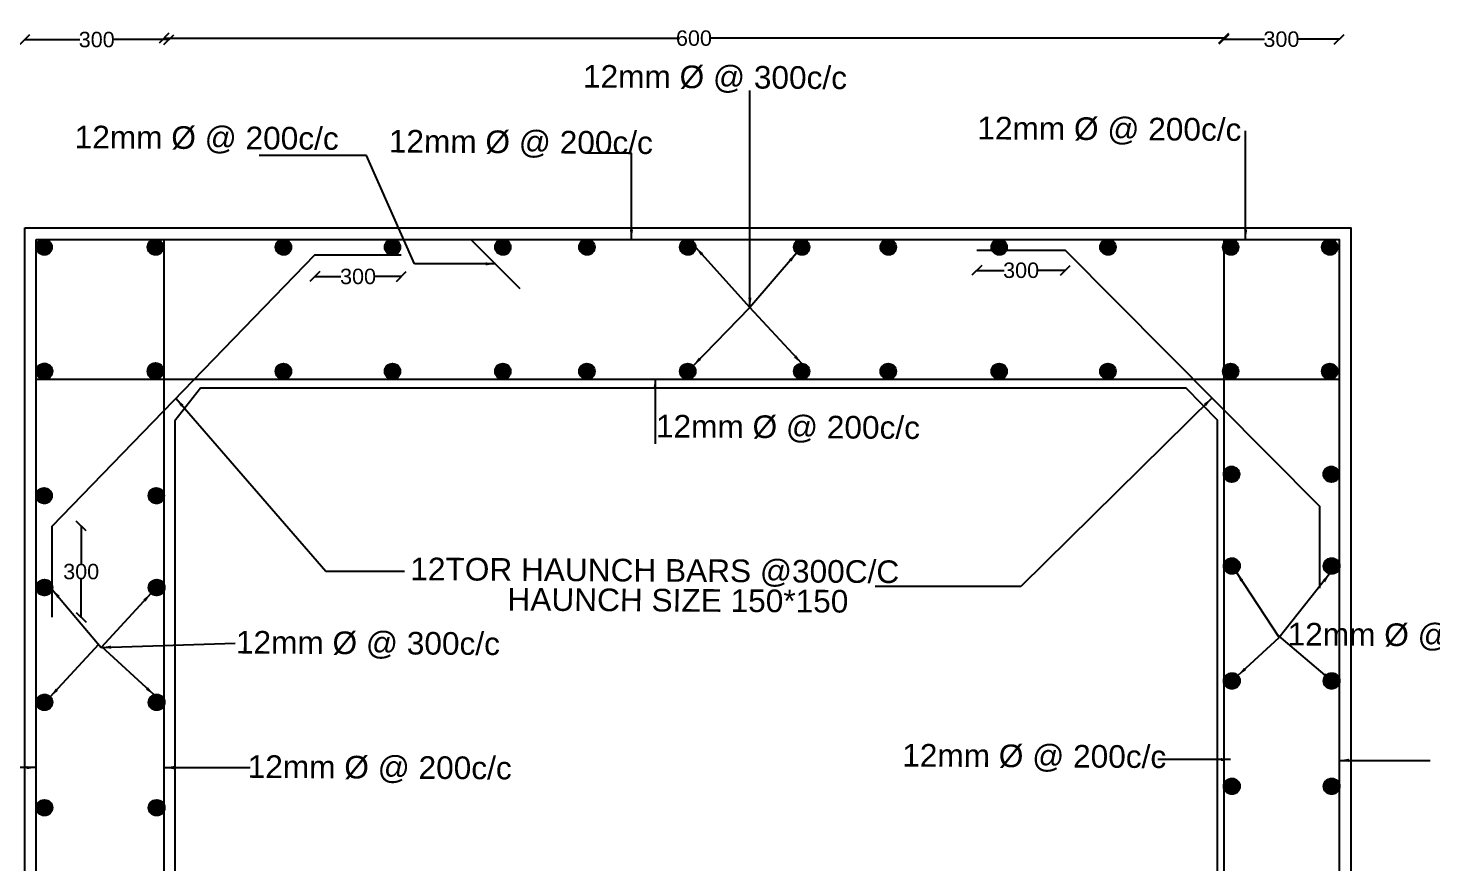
# Model space of a CAD drawing. Header units: millimetres. Extents: x 5124 to 6568637, y 2311 to 91879094.
# Drawn here: x 3593961 to 3607606, y 45939015 to 45947127 of the extents above; entities that cross this region are included whole.
import ezdxf

# ---------------------------------------------------------------- set-up
doc = ezdxf.new("R2010")
doc.units = ezdxf.units.MM
doc.header["$MEASUREMENT"] = 0
doc.layers.add('DRAWING', color=7, linetype='Continuous')
doc.styles.get("Standard").update_dxf_attribs({"font": 'arial.ttf', "height": 150})
doc.dimstyles.get("Standard").update_dxf_attribs({"dimtxt": 200, "dimasz": 110, "dimexe": 0.18, "dimexo": 0.0625, "dimgap": 0.09, "dimtad": 0, "dimtih": 1, "dimtoh": 1, "dimdec": 0, "dimzin": 0, "dimdsep": 46, "dimtxsty": 'Standard', "dimblk": 'OBLIQUE', "dimcen": 0.09, "dimse1": 1, "dimse2": 1, "dimadec": 0, "dimazin": 0, "dimtfac": 1, "dimtdec": 0, "dimtofl": 0, "dimtmove": 0, "dimatfit": 3, "dimfxl": 1, "dimtolj": 1, "dimtzin": 0, "dimarcsym": 0})

# ---------------------------------------------------------------- blocks, each defined once
blk = doc.blocks.new('_Oblique')
at = {"color": 0, "linetype": 'ByBlock', "lineweight": -2}
blk.add_line((-0.5, -0.5), (0.5, 0.5), dxfattribs=at)
blk = doc.blocks.new('*D75')
at = {"layer": 'Defpoints', "color": 0}
for p in [(3595329, 45947015), (3593928, 45945187), (3595329, 45945187)]:
    blk.add_point(p, dxfattribs=at)
at = {"layer": 'DRAWING', "color": 0, "lineweight": -2}
for p, q in [((3593928, 45947015), (3594463, 45947015)), ((3595329, 45947015), (3594794, 45947015))]:
    blk.add_line(p, q, dxfattribs=at)
at = {"layer": 'DRAWING', "color": 0, "lineweight": -2, "xscale": 95, "yscale": 95, "zscale": 95, "rotation": 180}
blk.add_blockref('_Oblique', (3593928, 45947015), dxfattribs=at)
at = {"layer": 'DRAWING', "color": 0, "lineweight": -2, "xscale": 95, "yscale": 95, "zscale": 95}
blk.add_blockref('_Oblique', (3595329, 45947015), dxfattribs=at)
at = {"layer": 'DRAWING', "color": 0, "insert": (3594628, 45947015), "char_height": 150, "attachment_point": 5}
blk.add_mtext('\\A1;300', dxfattribs=at)
blk = doc.blocks.new('*D76')
at = {"layer": 'Defpoints', "color": 0}
for p in [(3605583, 45947029), (3595283, 45945074), (3605583, 45945074)]:
    blk.add_point(p, dxfattribs=at)
at = {"layer": 'DRAWING', "color": 0, "lineweight": -2}
for p, q in [((3595283, 45947029), (3600267, 45947029)), ((3605583, 45947029), (3600599, 45947029))]:
    blk.add_line(p, q, dxfattribs=at)
at = {"layer": 'DRAWING', "color": 0, "lineweight": -2, "xscale": 95, "yscale": 95, "zscale": 95, "rotation": 180}
blk.add_blockref('_Oblique', (3595283, 45947029), dxfattribs=at)
at = {"layer": 'DRAWING', "color": 0, "lineweight": -2, "xscale": 95, "yscale": 95, "zscale": 95}
blk.add_blockref('_Oblique', (3605583, 45947029), dxfattribs=at)
at = {"layer": 'DRAWING', "color": 0, "insert": (3600433, 45947029), "char_height": 150, "attachment_point": 5}
blk.add_mtext('\\A1;600', dxfattribs=at)
blk = doc.blocks.new('*D77')
at = {"layer": 'Defpoints', "color": 0}
for p in [(3606704, 45947019), (3605583, 45945074), (3606704, 45945074)]:
    blk.add_point(p, dxfattribs=at)
at = {"layer": 'DRAWING', "color": 0, "lineweight": -2}
for p, q in [((3605583, 45947019), (3605978, 45947019)), ((3606704, 45947019), (3606309, 45947019))]:
    blk.add_line(p, q, dxfattribs=at)
at = {"layer": 'DRAWING', "color": 0, "lineweight": -2, "xscale": 95, "yscale": 95, "zscale": 95, "rotation": 180}
blk.add_blockref('_Oblique', (3605583, 45947019), dxfattribs=at)
at = {"layer": 'DRAWING', "color": 0, "lineweight": -2, "xscale": 95, "yscale": 95, "zscale": 95}
blk.add_blockref('_Oblique', (3606704, 45947019), dxfattribs=at)
at = {"layer": 'DRAWING', "color": 0, "insert": (3606143, 45947019), "char_height": 150, "attachment_point": 5}
blk.add_mtext('\\A1;300', dxfattribs=at)
blk = doc.blocks.new('*D78')
at = {"layer": 'Defpoints', "color": 0}
for p in [(3603183, 45944970), (3604042, 45944970), (3603183, 45944773)]:
    blk.add_point(p, dxfattribs=at)
at = {"layer": 'DRAWING', "color": 0, "lineweight": -2}
for p, q in [((3603183, 45944773), (3603447, 45944773)), ((3604042, 45944773), (3603778, 45944773))]:
    blk.add_line(p, q, dxfattribs=at)
at = {"layer": 'DRAWING', "color": 0, "lineweight": -2, "xscale": 95, "yscale": 95, "zscale": 95, "rotation": 180}
blk.add_blockref('_Oblique', (3603183, 45944773), dxfattribs=at)
at = {"layer": 'DRAWING', "color": 0, "lineweight": -2, "xscale": 95, "yscale": 95, "zscale": 95}
blk.add_blockref('_Oblique', (3604042, 45944773), dxfattribs=at)
at = {"layer": 'DRAWING', "color": 0, "insert": (3603613, 45944773), "char_height": 150, "attachment_point": 5}
blk.add_mtext('\\A1;300', dxfattribs=at)
blk = doc.blocks.new('*D79')
at = {"layer": 'Defpoints', "color": 0}
for p in [(3596748, 45944924), (3597588, 45944924), (3597588, 45944713)]:
    blk.add_point(p, dxfattribs=at)
at = {"layer": 'DRAWING', "color": 0, "lineweight": -2}
for p, q in [((3596748, 45944713), (3597002, 45944713)), ((3597588, 45944713), (3597333, 45944713))]:
    blk.add_line(p, q, dxfattribs=at)
at = {"layer": 'DRAWING', "color": 0, "lineweight": -2, "xscale": 95, "yscale": 95, "zscale": 95, "rotation": 180}
blk.add_blockref('_Oblique', (3596748, 45944713), dxfattribs=at)
at = {"layer": 'DRAWING', "color": 0, "lineweight": -2, "xscale": 95, "yscale": 95, "zscale": 95}
blk.add_blockref('_Oblique', (3597588, 45944713), dxfattribs=at)
at = {"layer": 'DRAWING', "color": 0, "insert": (3597168, 45944713), "char_height": 150, "attachment_point": 5}
blk.add_mtext('\\A1;300', dxfattribs=at)
blk = doc.blocks.new('*D80')
at = {"layer": 'Defpoints', "color": 0}
for p in [(3594195, 45942289), (3594195, 45941402), (3594477, 45941402)]:
    blk.add_point(p, dxfattribs=at)
at = {"layer": 'DRAWING', "color": 0, "lineweight": -2}
for p, q in [((3594477, 45942289), (3594477, 45941922)), ((3594477, 45941402), (3594477, 45941768))]:
    blk.add_line(p, q, dxfattribs=at)
at = {"layer": 'DRAWING', "color": 0, "lineweight": -2, "xscale": 95, "yscale": 95, "zscale": 95}
for p, rotation in [((3594477, 45942289), 90), ((3594477, 45941402), 270)]:
    blk.add_blockref('_Oblique', p, dxfattribs=dict(at, rotation=rotation))
at = {"layer": 'DRAWING', "color": 0, "insert": (3594477, 45941845), "char_height": 150, "attachment_point": 5}
blk.add_mtext('\\A1;300', dxfattribs=at)
blk = doc.blocks.new('*D89')
at = {"layer": 'Defpoints', "color": 0}
for p in [(3593084, 45943716), (3594041, 45943716), (3594041, 45936303)]:
    blk.add_point(p, dxfattribs=at)
at = {"layer": 'DRAWING', "color": 0, "lineweight": -2}
for p, q in [((3593084, 45943716), (3593084, 45939183)), ((3593084, 45936303), (3593084, 45939029))]:
    blk.add_line(p, q, dxfattribs=at)
at = {"layer": 'DRAWING', "color": 0, "lineweight": -2, "xscale": 95, "yscale": 95, "zscale": 95}
for p, rotation in [((3593084, 45943716), 90), ((3593084, 45936303), 270)]:
    blk.add_blockref('_Oblique', p, dxfattribs=dict(at, rotation=rotation))
at = {"layer": 'DRAWING', "color": 0, "insert": (3593084, 45939106), "char_height": 150, "attachment_point": 5}
blk.add_mtext('\\A1;1200', dxfattribs=at)
blk = doc.blocks.new('*D90')
at = {"layer": 'Defpoints', "color": 0}
for p in [(3593072, 45945187), (3593928, 45945187), (3594041, 45943716)]:
    blk.add_point(p, dxfattribs=at)
at = {"layer": 'DRAWING', "color": 0, "lineweight": -2}
for p, q in [((3593072, 45945187), (3593072, 45944528)), ((3593072, 45943716), (3593072, 45944375))]:
    blk.add_line(p, q, dxfattribs=at)
at = {"layer": 'DRAWING', "color": 0, "lineweight": -2, "xscale": 95, "yscale": 95, "zscale": 95}
for p, rotation in [((3593072, 45945187), 90), ((3593072, 45943716), 270)]:
    blk.add_blockref('_Oblique', p, dxfattribs=dict(at, rotation=rotation))
at = {"layer": 'DRAWING', "color": 0, "insert": (3593072, 45944451), "char_height": 150, "attachment_point": 5}
blk.add_mtext('\\A1;300', dxfattribs=at)

msp = doc.modelspace()

# ---------------------------------------------------------------- hatches: boundary and pattern name
at = {"layer": 'DRAWING'}
h = msp.add_hatch(dxfattribs=at)
h.set_pattern_fill('ANSI31', color=256, style=0)
h.set_pattern_definition([(45, (0, 0), (-0.08838834764832, 0.08838834764832), [])])
h.paths.add_polyline_path([(3594192.3, 45944998.5, 0.9586945), (3594041.1, 45945004.8), (3594041.1, 45944992.1, 0.9586945)])
h = msp.add_hatch(dxfattribs=at)
h.set_pattern_fill('ANSI31', color=256, style=0)
h.set_pattern_definition([(45, (1081.58007, 0), (-0.08838834764832, 0.08838834764832), [])])
h.paths.add_polyline_path([(3595273.9, 45944998.5, 0.9586945), (3595122.6, 45945004.8), (3595122.6, 45944992.1, 0.9586945)])
h = msp.add_hatch(dxfattribs=at)
h.set_pattern_fill('ANSI31', color=256, style=0)
h.set_pattern_definition([(45, (2326.16138, 0), (-0.08838834764832, 0.08838834764832), [])])
h.paths.add_polyline_path([(3596518.4, 45944998.5, 0.9586945), (3596367.2, 45945004.8), (3596367.2, 45944992.1, 0.9586945)])
h = msp.add_hatch(dxfattribs=at)
h.set_pattern_fill('ANSI31', color=256, style=0)
h.set_pattern_definition([(45, (3386.6029, 0), (-0.08838834764832, 0.08838834764832), [])])
h.paths.add_polyline_path([(3597578.9, 45944998.5, 0.9586945), (3597427.7, 45945004.8), (3597427.7, 45944992.1, 0.9586945)])
h = msp.add_hatch(dxfattribs=at)
h.set_pattern_fill('ANSI31', color=256, style=0)
h.set_pattern_definition([(45, (4459.00494, 0), (-0.08838834764832, 0.08838834764832), [])])
h.paths.add_polyline_path([(3598651.3, 45944998.5, 0.9586945), (3598500.1, 45945004.8), (3598500.1, 45944992.1, 0.9586945)])
h = msp.add_hatch(dxfattribs=at)
h.set_pattern_fill('ANSI31', color=256, style=0)
h.set_pattern_definition([(45, (5276.25978, 0), (-0.08838834764832, 0.08838834764832), [])])
h.paths.add_polyline_path([(3599468.5, 45944998.5, 0.9586945), (3599317.3, 45945004.8), (3599317.3, 45944992.1, 0.9586945)])
h = msp.add_hatch(dxfattribs=at)
h.set_pattern_fill('ANSI31', color=256, style=0)
h.set_pattern_definition([(45, (6255.88055, 0), (-0.08838834764832, 0.08838834764832), [])])
h.paths.add_polyline_path([(3600448.2, 45944998.5, 0.9586945), (3600296.9, 45945004.8), (3600296.9, 45944992.1, 0.9586945)])
h = msp.add_hatch(dxfattribs=at)
h.set_pattern_fill('ANSI31', color=256, style=0)
h.set_pattern_definition([(45, (7363.6117, 0), (-0.08838834764832, 0.08838834764832), [])])
h.paths.add_polyline_path([(3601555.9, 45944998.5, 0.9586945), (3601404.7, 45945004.8), (3601404.7, 45944992.1, 0.9586945)])
h = msp.add_hatch(dxfattribs=at)
h.set_pattern_fill('ANSI31', color=256, style=0)
h.set_pattern_definition([(45, (8205.58494, 0), (-0.08838834764832, 0.08838834764832), [])])
h.paths.add_polyline_path([(3602397.9, 45944998.5, 0.9586945), (3602246.6, 45945004.8), (3602246.6, 45944992.1, 0.9586945)])
h = msp.add_hatch(dxfattribs=at)
h.set_pattern_fill('ANSI31', color=256, style=0)
h.set_pattern_definition([(45, (9283.56333, 0), (-0.08838834764832, 0.08838834764832), [])])
h.paths.add_polyline_path([(3603475.8, 45944998.5, 0.9586945), (3603324.6, 45945004.8), (3603324.6, 45944992.1, 0.9586945)])
h = msp.add_hatch(dxfattribs=at)
h.set_pattern_fill('ANSI31', color=256, style=0)
h.set_pattern_definition([(45, (10340.39325, 0), (-0.08838834764832, 0.08838834764832), [])])
h.paths.add_polyline_path([(3604532.7, 45944998.5, 0.9586945), (3604381.5, 45945004.8), (3604381.5, 45944992.1, 0.9586945)])
h = msp.add_hatch(dxfattribs=at)
h.set_pattern_fill('ANSI31', color=256, style=0)
h.set_pattern_definition([(45, (11533.19258, 0), (-0.08838834764832, 0.08838834764832), [])])
h.paths.add_polyline_path([(3605725.5, 45944998.5, 0.9586945), (3605574.3, 45945004.8), (3605574.3, 45944992.1, 0.9586945)])
h = msp.add_hatch(dxfattribs=at)
h.set_pattern_fill('ANSI31', color=256, style=0)
h.set_pattern_definition([(45, (12496.36047, 0), (-0.08838834764832, 0.08838834764832), [])])
h.paths.add_polyline_path([(3606688.6, 45944998.5, 0.9586945), (3606537.4, 45945004.8), (3606537.4, 45944992.1, 0.9586945)])
h = msp.add_hatch(dxfattribs=at)
h.set_pattern_fill('ANSI31', color=256, style=0)
h.set_pattern_definition([(45, (5.23289, -1205.22814), (-0.08838834764832, 0.08838834764832), [])])
h.paths.add_polyline_path([(3594197.5, 45943793.2, 0.9586945), (3594046.3, 45943799.6), (3594046.3, 45943786.8, 0.9586945)])
h = msp.add_hatch(dxfattribs=at)
h.set_pattern_fill('ANSI31', color=256, style=0)
h.set_pattern_definition([(45, (1083.58652, -1200.78632), (-0.08838834764832, 0.08838834764832), [])])
h.paths.add_polyline_path([(3595275.9, 45943797.7, 0.9586945), (3595124.7, 45943804.1), (3595124.7, 45943791.3, 0.9586945)])
h = msp.add_hatch(dxfattribs=at)
h.set_pattern_fill('ANSI31', color=256, style=0)
h.set_pattern_definition([(45, (0, -1206.96973), (-0.08838834764832, 0.08838834764832), [])])
h.paths.add_polyline_path([(3594192.3, 45943791.5, 0.9586945), (3594041.1, 45943797.9), (3594041.1, 45943785.1, 0.9586945)])
h = msp.add_hatch(dxfattribs=at)
h.set_pattern_fill('ANSI31', color=256, style=0)
h.set_pattern_definition([(45, (1081.58007, -1206.96973), (-0.08838834764832, 0.08838834764832), [])])
h.paths.add_polyline_path([(3595273.9, 45943791.5, 0.9586945), (3595122.6, 45943797.9), (3595122.6, 45943785.1, 0.9586945)])
h = msp.add_hatch(dxfattribs=at)
h.set_pattern_fill('ANSI31', color=256, style=0)
h.set_pattern_definition([(45, (2326.16138, -1206.96973), (-0.08838834764832, 0.08838834764832), [])])
h.paths.add_polyline_path([(3596518.4, 45943791.5, 0.9586945), (3596367.2, 45943797.9), (3596367.2, 45943785.1, 0.9586945)])
h = msp.add_hatch(dxfattribs=at)
h.set_pattern_fill('ANSI31', color=256, style=0)
h.set_pattern_definition([(45, (3386.6029, -1206.96973), (-0.08838834764832, 0.08838834764832), [])])
h.paths.add_polyline_path([(3597578.9, 45943791.5, 0.9586945), (3597427.7, 45943797.9), (3597427.7, 45943785.1, 0.9586945)])
h = msp.add_hatch(dxfattribs=at)
h.set_pattern_fill('ANSI31', color=256, style=0)
h.set_pattern_definition([(45, (4459.00494, -1206.96973), (-0.08838834764832, 0.08838834764832), [])])
h.paths.add_polyline_path([(3598651.3, 45943791.5, 0.9586945), (3598500.1, 45943797.9), (3598500.1, 45943785.1, 0.9586945)])
h = msp.add_hatch(dxfattribs=at)
h.set_pattern_fill('ANSI31', color=256, style=0)
h.set_pattern_definition([(45, (5276.25978, -1206.96973), (-0.08838834764832, 0.08838834764832), [])])
h.paths.add_polyline_path([(3599468.5, 45943791.5, 0.9586945), (3599317.3, 45943797.9), (3599317.3, 45943785.1, 0.9586945)])
h = msp.add_hatch(dxfattribs=at)
h.set_pattern_fill('ANSI31', color=256, style=0)
h.set_pattern_definition([(45, (6255.88055, -1206.96973), (-0.08838834764832, 0.08838834764832), [])])
h.paths.add_polyline_path([(3600448.2, 45943791.5, 0.9586945), (3600296.9, 45943797.9), (3600296.9, 45943785.1, 0.9586945)])
h = msp.add_hatch(dxfattribs=at)
h.set_pattern_fill('ANSI31', color=256, style=0)
h.set_pattern_definition([(45, (7363.6117, -1206.96973), (-0.08838834764832, 0.08838834764832), [])])
h.paths.add_polyline_path([(3601555.9, 45943791.5, 0.9586945), (3601404.7, 45943797.9), (3601404.7, 45943785.1, 0.9586945)])
h = msp.add_hatch(dxfattribs=at)
h.set_pattern_fill('ANSI31', color=256, style=0)
h.set_pattern_definition([(45, (8205.58494, -1206.96973), (-0.08838834764832, 0.08838834764832), [])])
h.paths.add_polyline_path([(3602397.9, 45943791.5, 0.9586945), (3602246.6, 45943797.9), (3602246.6, 45943785.1, 0.9586945)])
h = msp.add_hatch(dxfattribs=at)
h.set_pattern_fill('ANSI31', color=256, style=0)
h.set_pattern_definition([(45, (9283.56333, -1206.96973), (-0.08838834764832, 0.08838834764832), [])])
h.paths.add_polyline_path([(3603475.8, 45943791.5, 0.9586945), (3603324.6, 45943797.9), (3603324.6, 45943785.1, 0.9586945)])
h = msp.add_hatch(dxfattribs=at)
h.set_pattern_fill('ANSI31', color=256, style=0)
h.set_pattern_definition([(45, (10340.39325, -1206.96973), (-0.08838834764832, 0.08838834764832), [])])
h.paths.add_polyline_path([(3604532.7, 45943791.5, 0.9586945), (3604381.5, 45943797.9), (3604381.5, 45943785.1, 0.9586945)])
h = msp.add_hatch(dxfattribs=at)
h.set_pattern_fill('ANSI31', color=256, style=0)
h.set_pattern_definition([(45, (11533.19258, -1206.96973), (-0.08838834764832, 0.08838834764832), [])])
h.paths.add_polyline_path([(3605725.5, 45943791.5, 0.9586945), (3605574.3, 45943797.9), (3605574.3, 45943785.1, 0.9586945)])
h = msp.add_hatch(dxfattribs=at)
h.set_pattern_fill('ANSI31', color=256, style=0)
h.set_pattern_definition([(45, (12496.36047, -1206.96973), (-0.08838834764832, 0.08838834764832), [])])
h.paths.add_polyline_path([(3606688.6, 45943791.5, 0.9586945), (3606537.4, 45943797.9), (3606537.4, 45943785.1, 0.9586945)])
h = msp.add_hatch(dxfattribs=at)
h.set_pattern_fill('ANSI31', color=256, style=0)
h.set_pattern_definition([(45, (11542.02219, -2206.53958), (-0.08838834764832, 0.08838834764832), [])])
h.paths.add_polyline_path([(3605734.3, 45942791.9, 0.9586945), (3605583.1, 45942798.3), (3605583.1, 45942785.5, 0.9586945)])
h = msp.add_hatch(dxfattribs=at)
h.set_pattern_fill('ANSI31', color=256, style=0)
h.set_pattern_definition([(45, (12511.49088, -2206.53958), (-0.08838834764832, 0.08838834764832), [])])
h.paths.add_polyline_path([(3606703.8, 45942791.9, 0.9586945), (3606552.6, 45942798.3), (3606552.6, 45942785.5, 0.9586945)])
h = msp.add_hatch(dxfattribs=at)
h.set_pattern_fill('ANSI31', color=256, style=0)
h.set_pattern_definition([(45, (0, -2415.0266), (-0.08838834764832, 0.08838834764832), [])])
h.paths.add_polyline_path([(3594192.3, 45942583.4, 0.9586945), (3594041.1, 45942589.8), (3594041.1, 45942577, 0.9586945)])
h = msp.add_hatch(dxfattribs=at)
h.set_pattern_fill('ANSI31', color=256, style=0)
h.set_pattern_definition([(45, (1090.65293, -2415.0266), (-0.08838834764832, 0.08838834764832), [])])
h.paths.add_polyline_path([(3595282.9, 45942583.4, 0.9586945), (3595131.7, 45942589.8), (3595131.7, 45942577, 0.9586945)])
h = msp.add_hatch(dxfattribs=at)
h.set_pattern_fill('ANSI31', color=256, style=0)
h.set_pattern_definition([(45, (11542.29143, -3099.80567), (-0.08838834764832, 0.08838834764832), [])])
h.paths.add_polyline_path([(3605734.6, 45941898.7, 0.9586945), (3605583.4, 45941905), (3605583.4, 45941892.3, 0.9586945)])
h = msp.add_hatch(dxfattribs=at)
h.set_pattern_fill('ANSI31', color=256, style=0)
h.set_pattern_definition([(45, (11547.52431, -3098.06407), (-0.08838834764832, 0.08838834764832), [])])
h.paths.add_polyline_path([(3605739.8, 45941900.4, 0.9586945), (3605588.6, 45941906.8), (3605588.6, 45941894, 0.9586945)])
h = msp.add_hatch(dxfattribs=at)
h.set_pattern_fill('ANSI31', color=256, style=0)
h.set_pattern_definition([(45, (12511.76012, -3099.80567), (-0.08838834764832, 0.08838834764832), [])])
h.paths.add_polyline_path([(3606704, 45941898.7, 0.9586945), (3606552.8, 45941905), (3606552.8, 45941892.3, 0.9586945)])
h = msp.add_hatch(dxfattribs=at)
h.set_pattern_fill('ANSI31', color=256, style=0)
h.set_pattern_definition([(45, (12516.99301, -3098.06407), (-0.08838834764832, 0.08838834764832), [])])
h.paths.add_polyline_path([(3606709.3, 45941900.4, 0.9586945), (3606558.1, 45941906.8), (3606558.1, 45941894, 0.9586945)])
h = msp.add_hatch(dxfattribs=at)
h.set_pattern_fill('ANSI31', color=256, style=0)
h.set_pattern_definition([(45, (0.26924, -3308.29269), (-0.08838834764832, 0.08838834764832), [])])
h.paths.add_polyline_path([(3594192.6, 45941690.2, 0.9586945), (3594041.3, 45941696.5), (3594041.3, 45941683.8, 0.9586945)])
h = msp.add_hatch(dxfattribs=at)
h.set_pattern_fill('ANSI31', color=256, style=0)
h.set_pattern_definition([(45, (5.50213, -3306.5511), (-0.08838834764832, 0.08838834764832), [])])
h.paths.add_polyline_path([(3594197.8, 45941691.9, 0.9586945), (3594046.6, 45941698.3), (3594046.6, 45941685.5, 0.9586945)])
h = msp.add_hatch(dxfattribs=at)
h.set_pattern_fill('ANSI31', color=256, style=0)
h.set_pattern_definition([(45, (1090.92217, -3308.29269), (-0.08838834764832, 0.08838834764832), [])])
h.paths.add_polyline_path([(3595283.2, 45941690.2, 0.9586945), (3595132, 45941696.5), (3595132, 45941683.8, 0.9586945)])
h = msp.add_hatch(dxfattribs=at)
h.set_pattern_fill('ANSI31', color=256, style=0)
h.set_pattern_definition([(45, (1096.15505, -3306.5511), (-0.08838834764832, 0.08838834764832), [])])
h.paths.add_polyline_path([(3595288.4, 45941691.9, 0.9586945), (3595137.2, 45941698.3), (3595137.2, 45941685.5, 0.9586945)])
h = msp.add_hatch(dxfattribs=at)
h.set_pattern_fill('ANSI31', color=256, style=0)
h.set_pattern_definition([(45, (11542.29143, -4216.14284), (-0.08838834764832, 0.08838834764832), [])])
h.paths.add_polyline_path([(3605734.6, 45940782.3, 0.9586945), (3605583.4, 45940788.7), (3605583.4, 45940775.9, 0.9586945)])
h = msp.add_hatch(dxfattribs=at)
h.set_pattern_fill('ANSI31', color=256, style=0)
h.set_pattern_definition([(45, (11547.52431, -4214.40125), (-0.08838834764832, 0.08838834764832), [])])
h.paths.add_polyline_path([(3605739.8, 45940784.1, 0.9586945), (3605588.6, 45940790.4), (3605588.6, 45940777.7, 0.9586945)])
h = msp.add_hatch(dxfattribs=at)
h.set_pattern_fill('ANSI31', color=256, style=0)
h.set_pattern_definition([(45, (12511.76012, -4216.14284), (-0.08838834764832, 0.08838834764832), [])])
h.paths.add_polyline_path([(3606704, 45940782.3, 0.9586945), (3606552.8, 45940788.7), (3606552.8, 45940775.9, 0.9586945)])
h = msp.add_hatch(dxfattribs=at)
h.set_pattern_fill('ANSI31', color=256, style=0)
h.set_pattern_definition([(45, (12516.99301, -4214.40125), (-0.08838834764832, 0.08838834764832), [])])
h.paths.add_polyline_path([(3606709.3, 45940784.1, 0.9586945), (3606558.1, 45940790.4), (3606558.1, 45940777.7, 0.9586945)])
h = msp.add_hatch(dxfattribs=at)
h.set_pattern_fill('ANSI31', color=256, style=0)
h.set_pattern_definition([(45, (0.26924, -4424.62987), (-0.08838834764832, 0.08838834764832), [])])
h.paths.add_polyline_path([(3594192.6, 45940573.8, 0.9586945), (3594041.3, 45940580.2), (3594041.3, 45940567.4, 0.9586945)])
h = msp.add_hatch(dxfattribs=at)
h.set_pattern_fill('ANSI31', color=256, style=0)
h.set_pattern_definition([(45, (5.50213, -4422.88827), (-0.08838834764832, 0.08838834764832), [])])
h.paths.add_polyline_path([(3594197.8, 45940575.6, 0.9586945), (3594046.6, 45940581.9), (3594046.6, 45940569.2, 0.9586945)])
h = msp.add_hatch(dxfattribs=at)
h.set_pattern_fill('ANSI31', color=256, style=0)
h.set_pattern_definition([(45, (1090.92217, -4424.62987), (-0.08838834764832, 0.08838834764832), [])])
h.paths.add_polyline_path([(3595283.2, 45940573.8, 0.9586945), (3595132, 45940580.2), (3595132, 45940567.4, 0.9586945)])
h = msp.add_hatch(dxfattribs=at)
h.set_pattern_fill('ANSI31', color=256, style=0)
h.set_pattern_definition([(45, (1096.15505, -4422.88827), (-0.08838834764832, 0.08838834764832), [])])
h.paths.add_polyline_path([(3595288.4, 45940575.6, 0.9586945), (3595137.2, 45940581.9), (3595137.2, 45940569.2, 0.9586945)])
h = msp.add_hatch(dxfattribs=at)
h.set_pattern_fill('ANSI31', color=256, style=0)
h.set_pattern_definition([(45, (11542.29143, -5239.98795), (-0.08838834764832, 0.08838834764832), [])])
h.paths.add_polyline_path([(3605734.6, 45939758.5, 0.9586945), (3605583.4, 45939764.8), (3605583.4, 45939752.1, 0.9586945)])
h = msp.add_hatch(dxfattribs=at)
h.set_pattern_fill('ANSI31', color=256, style=0)
h.set_pattern_definition([(45, (11547.52431, -5238.24636), (-0.08838834764832, 0.08838834764832), [])])
h.paths.add_polyline_path([(3605739.8, 45939760.2, 0.9586945), (3605588.6, 45939766.6), (3605588.6, 45939753.8, 0.9586945)])
h = msp.add_hatch(dxfattribs=at)
h.set_pattern_fill('ANSI31', color=256, style=0)
h.set_pattern_definition([(45, (12511.76012, -5239.98795), (-0.08838834764832, 0.08838834764832), [])])
h.paths.add_polyline_path([(3606704, 45939758.5, 0.9586945), (3606552.8, 45939764.8), (3606552.8, 45939752.1, 0.9586945)])
h = msp.add_hatch(dxfattribs=at)
h.set_pattern_fill('ANSI31', color=256, style=0)
h.set_pattern_definition([(45, (12516.99301, -5238.24636), (-0.08838834764832, 0.08838834764832), [])])
h.paths.add_polyline_path([(3606709.3, 45939760.2, 0.9586945), (3606558.1, 45939766.6), (3606558.1, 45939753.8, 0.9586945)])
h = msp.add_hatch(dxfattribs=at)
h.set_pattern_fill('ANSI31', color=256, style=0)
h.set_pattern_definition([(45, (0.26924, -5448.47497), (-0.08838834764832, 0.08838834764832), [])])
h.paths.add_polyline_path([(3594192.6, 45939550, 0.9586945), (3594041.3, 45939556.4), (3594041.3, 45939543.6, 0.9586945)])
h = msp.add_hatch(dxfattribs=at)
h.set_pattern_fill('ANSI31', color=256, style=0)
h.set_pattern_definition([(45, (5.50213, -5446.73338), (-0.08838834764832, 0.08838834764832), [])])
h.paths.add_polyline_path([(3594197.8, 45939551.7, 0.9586945), (3594046.6, 45939558.1), (3594046.6, 45939545.3, 0.9586945)])
h = msp.add_hatch(dxfattribs=at)
h.set_pattern_fill('ANSI31', color=256, style=0)
h.set_pattern_definition([(45, (1090.92217, -5448.47497), (-0.08838834764832, 0.08838834764832), [])])
h.paths.add_polyline_path([(3595283.2, 45939550, 0.9586945), (3595132, 45939556.4), (3595132, 45939543.6, 0.9586945)])
h = msp.add_hatch(dxfattribs=at)
h.set_pattern_fill('ANSI31', color=256, style=0)
h.set_pattern_definition([(45, (1096.15505, -5446.73338), (-0.08838834764832, 0.08838834764832), [])])
h.paths.add_polyline_path([(3595288.4, 45939551.7, 0.9586945), (3595137.2, 45939558.1), (3595137.2, 45939545.3, 0.9586945)])

# ---------------------------------------------------------------- linework, layer by layer
for points in [[(3593928.2, 45945187), (3606816.6, 45945187), (3606816.6, 45934835.8), (3593928.2, 45934835.8)], [(3594041.1, 45945074.2), (3606703.8, 45945074.2), (3606703.8, 45934948.6), (3594041.1, 45934948.6)]]:
    msp.add_lwpolyline(points, close=True, dxfattribs=at)
for points in [[(3595282.9, 45934948.6), (3595282.9, 45945074.2)], [(3598265.2, 45945074.2), (3598740.8, 45944598.2)], [(3603183.3, 45944970.3), (3604041.8, 45944970.3), (3606512, 45942482.1), (3606512, 45941683.9)], [(3605583.1, 45945074.2), (3605583.1, 45934948.6)], [(3594195.2, 45941401.5), (3594195.2, 45942288.5), (3596747.7, 45944924.4), (3597587.8, 45944924.4)], [(3594041.1, 45943715.7), (3606703.8, 45943715.7)], [(3595387, 45943310.9), (3595387, 45936626.6), (3595675.4, 45936366.3), (3605184.8, 45936366.3), (3605521.6, 45936687.6), (3605521.6, 45943317.6), (3605216.5, 45943628.6), (3595637.8, 45943628.6), (3595387, 45943310.9)]]:
    msp.add_lwpolyline(points, dxfattribs=at)
for centre in [(3594116.5, 45944998.5), (3595198.1, 45944998.5), (3596442.7, 45944998.5), (3597503.1, 45944998.5), (3598575.5, 45944998.5), (3599392.8, 45944998.5), (3600372.4, 45944998.5), (3601480.2, 45944998.5), (3602322.1, 45944998.5), (3603400.1, 45944998.5), (3604456.9, 45944998.5), (3605649.7, 45944998.5), (3606612.9, 45944998.5), (3594121.8, 45943793.2), (3595200.1, 45943797.7), (3594116.5, 45943791.5), (3595198.1, 45943791.5), (3596442.7, 45943791.5), (3597503.1, 45943791.5), (3598575.5, 45943791.5), (3599392.8, 45943791.5), (3600372.4, 45943791.5), (3601480.2, 45943791.5), (3602322.1, 45943791.5), (3603400.1, 45943791.5), (3604456.9, 45943791.5), (3605649.7, 45943791.5), (3606612.9, 45943791.5), (3605658.6, 45942791.9), (3606628, 45942791.9), (3594116.5, 45942583.4), (3595207.2, 45942583.4), (3605658.8, 45941898.7), (3605664.1, 45941900.4), (3606628.3, 45941898.7), (3606633.5, 45941900.4), (3594116.8, 45941690.2), (3594122, 45941691.9), (3595207.5, 45941690.2), (3595212.7, 45941691.9), (3605658.8, 45940782.3), (3605664.1, 45940784.1), (3606628.3, 45940782.3), (3606633.5, 45940784.1), (3594116.8, 45940573.8), (3594122, 45940575.6), (3595207.5, 45940573.8), (3595212.7, 45940575.6), (3605658.8, 45939758.5), (3605664.1, 45939760.2), (3606628.3, 45939758.5), (3606633.5, 45939760.2), (3594116.8, 45939550), (3594122, 45939551.7), (3595207.5, 45939550), (3595212.7, 45939551.7)]:
    msp.add_circle(centre, 75.7, dxfattribs=at)

# ---------------------------------------------------------------- texts
for s, p in [('12mm Ø @ 300c/c ', (3599353.9, 45946549.7)), ('12mm Ø @ 200c/c ', (3603187.2, 45946046.3)), ('12mm Ø @ 200c/c ', (3594413.3, 45945959.8)), ('12mm Ø @ 200c/c ', (3597466.7, 45945918.8)), ('12mm Ø @ 200c/c ', (3600063, 45943149.8)), ('12TOR HAUNCH BARS @300C/C', (3597675.6, 45941762.2)), (' HAUNCH SIZE 150*150', (3598534.8, 45941467.3)), ('12mm Ø @ 200c/c ', (3606202.9, 45941128.5)), ('12mm Ø @ 300c/c ', (3595980.4, 45941050)), ('12mm Ø @ 200c/c ', (3596094.9, 45939841.6)), ('12mm Ø @ 200c/c ', (3602456.6, 45939951.6))]:
    msp.add_text(s, height=220, rotation=359.65712, dxfattribs=at).set_placement(p)

# ---------------------------------------------------------------- dimensions: what is measured, and where the dimension line sits
for base, p1, p2, text, picture, middle in [((3595328.6, 45947014.8), (3593928.2, 45945187), (3595328.6, 45945187), '300', '*D75', (3594628.4, 45947014.8)), ((3605583.1, 45947028.9), (3595282.9, 45945074.2), (3605583.1, 45945074.2), '600', '*D76', (3600433, 45947028.9)), ((3606703.8, 45947019), (3605583.1, 45945074.2), (3606703.8, 45945074.2), '300', '*D77', (3606143.4, 45947019)), ((3603183.3, 45944773.4), (3604041.8, 45944970.3), (3603183.3, 45944970.3), '300', '*D78', (3603612.6, 45944773.4)), ((3597587.8, 45944713.1), (3596747.7, 45944924.4), (3597587.8, 45944924.4), '300', '*D79', (3597167.8, 45944713.1))]:
    dim = msp.add_linear_dim(base=base, p1=p1, p2=p2, text=text, dimstyle='Standard', override={"dimasz": 95, "dimfxl": 2000, "dimarcsym": 1}, dxfattribs=at)
    dim.commit()
    dim.dimension.update_dxf_attribs({"geometry": picture, "text_midpoint": middle})
for base, p1, p2, picture, middle in [((3593072.4, 45945187), (3594041.1, 45943715.7), (3593928.2, 45945187), '*D90', (3593072.4, 45944451.4)), ((3594477, 45941401.5), (3594195.2, 45942288.5), (3594195.2, 45941401.5), '*D80', (3594477, 45941845))]:
    dim = msp.add_linear_dim(base=base, p1=p1, p2=p2, angle=90, text='300', dimstyle='Standard', override={"dimasz": 95, "dimfxl": 2000, "dimarcsym": 1}, dxfattribs=at)
    dim.commit()
    dim.dimension.update_dxf_attribs({"geometry": picture, "text_midpoint": middle})
dim = msp.add_linear_dim(base=(3593084.3, 45943715.7), p1=(3594041.1, 45936303), p2=(3594041.1, 45943715.7), angle=90, text='1200', dimstyle='Standard', override={"dimasz": 95, "dimfxl": 2000, "dimarcsym": 1}, dxfattribs=at)
dim.commit()
dim.dimension.update_dxf_attribs({"geometry": '*D89', "text_midpoint": (3593084.3, 45939105.9), "dimtype": 160})

# ---------------------------------------------------------------- leaders
for points in [[(3600976.8, 45944413.3), (3600975.9, 45946520.5)], [(3605795.5, 45945074.2), (3605795.5, 45946128.6)], [(3598503, 45944836.2), (3597718, 45944836.2), (3597249.2, 45945888.5), (3596206.1, 45945888.5)], [(3599825.6, 45945074.2), (3599825.6, 45945910.9), (3599375.5, 45945910.9)], [(3600448.2, 45944998.5), (3600976.8, 45944413.3)], [(3601430.8, 45944941), (3600976.8, 45944413.3)], [(3600425.2, 45943845.8), (3600976.8, 45944413.3)], [(3601480.2, 45943867.2), (3600976.8, 45944413.3)], [(3600054.7, 45943715.7), (3600054.7, 45943087.5)], [(3595396.8, 45943529.4), (3596853.7, 45941850.2), (3597618.5, 45941850.2)], [(3605468.7, 45943533), (3603609.7, 45941700.3), (3602193.6, 45941700.3)], [(3605705.6, 45941837), (3606120.4, 45941203.9)], [(3606615.3, 45941826.9), (3606120.4, 45941203.9)], [(3594195.2, 45941672.1), (3594672.9, 45941108.4)], [(3595156.2, 45941634.4), (3594672.9, 45941108.4)], [(3594176.5, 45940628.3), (3594647.7, 45941141.2)], [(3594672.9, 45941108.4), (3595974, 45941149)], [(3605719.8, 45940835.3), (3606120.4, 45941203.9)], [(3606633.5, 45940784.1), (3606099.1, 45941236.3)], [(3595186.2, 45940646.5), (3594677.8, 45941113.6)], [(3594041.1, 45939940.5), (3593485.4, 45939940.5)], [(3595282.9, 45939940.5), (3596120.4, 45939940.5)], [(3605649.6, 45940018.6), (3604942.7, 45940018.6)], [(3606703.8, 45940011.4), (3607588.6, 45940011.4)]]:
    msp.add_leader(points, dimstyle='Standard', override={"dimasz": 95, "dimgap": 0.09, "dimtad": 0, "dimfxl": 2000, "dimarcsym": 1}, dxfattribs=at)

doc.saveas('drawing.dxf')
